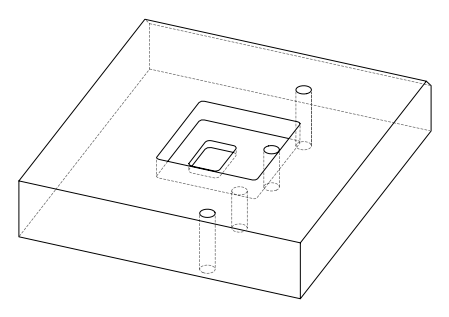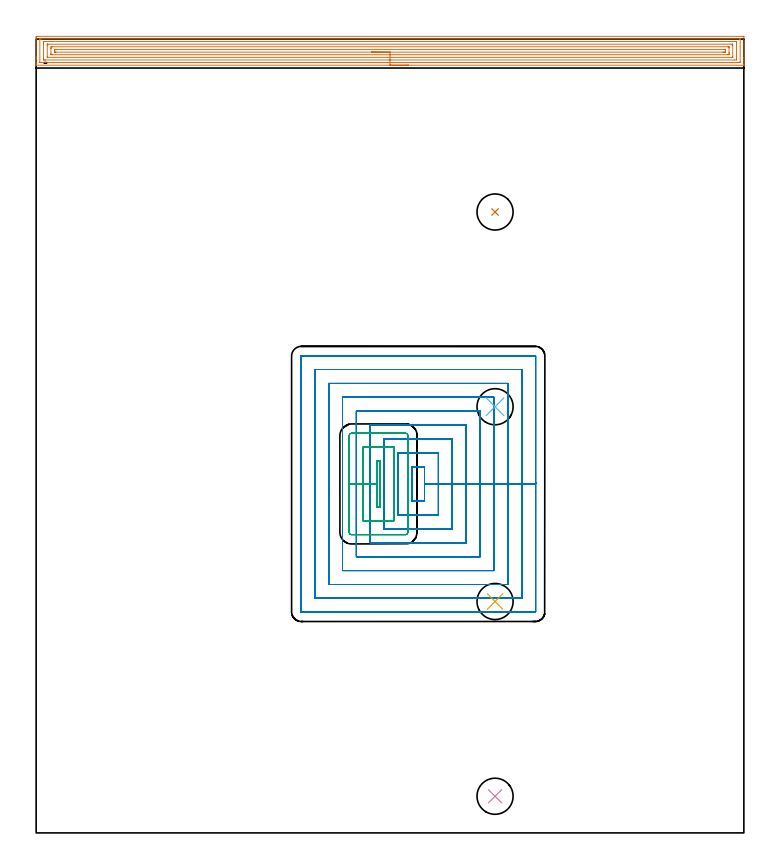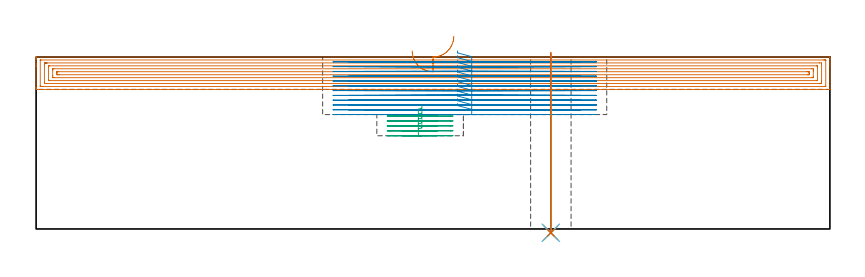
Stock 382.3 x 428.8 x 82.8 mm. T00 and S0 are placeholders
(PLAN: 7 operations, 2 tool changes, 89.1 min)
(1 AREA_MILL | FG_CHAMFER_SURFACE | UGT0205_001 | 18.61 min | 46516 mm3)
(2 MILL_RECTANGULAR_POCKET | POCKET_RECTANGULAR_STRAIGHT | NXT0201_013 | Follow Part, ap 2.5, ae 75% | 65.33 min | 562547 mm3)
(3 MILL_RECTANGULAR_POCKET_1 | POCKET_RECTANGULAR_STRAIGHT_1 | NXT0201_013 | Follow Part, ap 2.5, ae 75% | 3.96 min | 27172 mm3)
(4 INDEXABLE_INSERT_DRILL_THROUGH_HOLE_FROM_SOLID | STEP1HOLE | NXT0302_010 | 0.35 min | 24746 mm3)
(5 INDEXABLE_INSERT_DRILL_THROUGH_HOLE_FROM_SOLID_1 | STEP1HOLE_1 | NXT0302_010 | 0.24 min | 16416 mm3)
(6 INDEXABLE_INSERT_DRILL_THROUGH_HOLE_FROM_SOLID_2 | STEP1HOLE_2 | NXT0302_010 | 0.24 min | 16424 mm3)
(7 INDEXABLE_INSERT_DRILL_THROUGH_HOLE_FROM_SOLID_3 | STEP1HOLE_3 | NXT0302_010 | 0.35 min | 24705 mm3)
(TOOL UGT0205_001 | Chamfer Mill 20 x 3 x 45 deg. | D20 FL50 Z2)
(TOOL NXT0201_013 | ENDMILL 10mm | D10 FL30 Z4)
(TOOL NXT0302_010 | Index. Insert Drill 19.5mm [880-D1950L25-05] | D19.5 PA176 FL98 Z2)
(OP 1 AREA_MILL)
G17 G21 G94 G90
T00 M6
G54
G17 G0 G90 X201.15 Y414.7 S1061 M3
G43 Z92.8 H0
G94 G1 X201.112 Z91.928 F250.
X200.998 Z91.063
X200.809 Z90.212
X200.547 Z89.38
X200.213 Z88.574
X199.81 Z87.8
X199.342 Z87.064
X198.81 Z86.372
X198.221 Z85.729
X197.578 Z85.14
X196.886 Z84.608
X196.15 Z84.14
X195.376 Z83.737
X194.57 Z83.403
X193.738 Z83.141
X192.887 Z82.952
X192.022 Z82.838
X191.15 Z82.8
X0.16
X0.01 Y414.702 Z82.788
X0.003 Y414.827 Z82.665
X0. Y414.959 Z82.54
Y415.311 Z82.188
Y415.937 Z81.558
Y418. Z79.497
Y418.562 Z78.933
Y419.156 Z78.339
Y429.344 Z68.153
X0.006 Y429.938 Z67.559
X0.01 Y430.293 Z67.205
X0.24 Y430.297 Z67.202
X0.606 Y430.3 Z67.2
X381.694
X382.223 Y430.295 Z67.203
X382.29 Y430.292 Z67.206
X382.3 Y430.219 Z67.278
Y418.562 Z78.933
Y417.125 Z80.372
Y415.937 Z81.558
Y414.959 Z82.541
X382.297 Y414.827 Z82.665
X382.29 Y414.702 Z82.788
X382.14 Y414.7 Z82.8
X191.15
Y416.114 Z81.386
X2.391 Y416.115 Z81.385
X2.209 Y416.116 Z81.384
X2.047 Y416.12 Z81.38
X2.014 Y416.121 Z81.379
X2.008 Y416.142 Z81.358
X2.005 Y416.169 Z81.331
X2.001 Y416.319 Z81.181
X2. Y428.571 Z68.929
X2.002 Y428.699 Z68.801
X2.006 Y428.801 Z68.699
X2.01 Y428.867 Z68.633
X2.019 Y428.879 Z68.621
X2.036 Y428.88 Z68.62
X2.391 Y428.885 Z68.615
X2.572 Y428.886 Z68.614
X3.283
X379.909 Y428.885 Z68.615
X380.091 Y428.884 Z68.616
X380.253 Y428.88 Z68.62
X380.286 Y428.879 Z68.621
X380.292 Y428.859 Z68.641
X380.295 Y428.831 Z68.669
X380.299 Y428.681 Z68.819
X380.3 Y416.429 Z81.071
X380.298 Y416.301 Z81.199
X380.295 Y416.199 Z81.301
X380.29 Y416.133 Z81.367
X380.281 Y416.121 Z81.379
X380.264 Y416.12 Z81.38
X379.909 Y416.115 Z81.385
X379.728 Y416.114 Z81.386
X379.017
X191.15
Y417.528 Z79.972
X5.068 Y417.529 Z79.971
X4.336 Y417.53 Z79.97
X4.176 Y417.532 Z79.968
X4.023 Y417.535 Z79.965
X4.01 Y417.687 Z79.813
X4.003 Y417.856 Z79.644
X4. Y418.562 Z78.938
Y418.734 Z78.766
X4.001 Y426.609 Z70.891
X4.01 Y427.313 Z70.187
X4.021 Y427.464 Z70.036
X5.068 Y427.471 Z70.029
X377.232 Y427.472 Z70.028
X377.964 Y427.47 Z70.03
X378.124 Y427.468 Z70.032
X378.277 Y427.465 Z70.035
X378.29 Y427.313 Z70.187
X378.297 Y427.144 Z70.356
X378.3 Y426.438 Z71.062
Y426.266 Z71.234
X378.299 Y418.391 Z79.109
X378.29 Y417.687 Z79.813
X378.279 Y417.535 Z79.965
X377.232 Y417.529 Z79.971
X191.15 Y417.528 Z79.972
Y418.943 Z78.557
X6.465
X6.131 Y418.945 Z78.555
X6.074 Y418.946 Z78.554
X6.021 Y418.949 Z78.551
X6.01 Y419.025 Z78.475
X6.001 Y419.398 Z78.102
X6. Y419.437 Z78.063
Y425.563 Z71.937
X6.006 Y425.981 Z71.519
X6.009 Y426.032 Z71.468
X6.013 Y426.05 Z71.45
X6.047 Y426.052 Z71.448
X6.181 Y426.055 Z71.445
X6.349 Y426.057 Z71.443
X375.835
X376.169 Y426.055 Z71.445
X376.226 Y426.054 Z71.446
X376.279 Y426.051 Z71.449
X376.29 Y425.975 Z71.525
X376.299 Y425.602 Z71.898
X376.3 Y425.563 Z71.937
Y419.437 Z78.063
X376.294 Y419.019 Z78.481
X376.291 Y418.968 Z78.532
X376.287 Y418.95 Z78.55
X376.253 Y418.948 Z78.552
X376.119 Y418.945 Z78.555
X375.951 Y418.943 Z78.557
X191.15
Y420.357 Z77.143
X8.593
X8.206 Y420.361 Z77.139
X8.022 Y420.364 Z77.136
X8.01 Y420.467 Z77.033
X8.002 Y420.936 Z76.564
X8. Y423.563 Z73.937
X8.001 Y423.813 Z73.687
X8.005 Y424.433 Z73.067
X8.013 Y424.636 Z72.864
X8.684 Y424.643 Z72.857
X373.708
X374.094 Y424.639 Z72.861
X374.278 Y424.636 Z72.864
X374.29 Y424.533 Z72.967
X374.298 Y424.064 Z73.436
X374.3 Y421.437 Z76.063
X374.299 Y421.187 Z76.313
X374.295 Y420.567 Z76.933
X374.287 Y420.364 Z77.136
X373.616 Y420.357 Z77.143
X191.15
Y421.771 Z75.729
X10.72
X10.423 Y421.772 Z75.728
X10.126 Y421.776 Z75.724
X10.043 Y421.778 Z75.722
X10.01 Y421.784 Z75.716
X10.007 Y421.814 Z75.686
X10.003 Y421.924 Z75.576
X10.001 Y422.062 Z75.438
X10. Y422.477 Z75.023
X10.001 Y422.938 Z74.562
X10.004 Y423.145 Z74.355
X10.007 Y423.196 Z74.304
X10.009 Y423.217 Z74.283
X10.029 Y423.222 Z74.278
X10.13 Y423.225 Z74.275
X10.423 Y423.228 Z74.272
X11.019 Y423.229 Z74.271
X11.316
X371.58
X371.877 Y423.228 Z74.272
X372.174 Y423.224 Z74.276
X372.257 Y423.222 Z74.278
X372.29 Y423.216 Z74.284
X372.293 Y423.186 Z74.314
X372.297 Y423.076 Z74.424
X372.299 Y422.938 Z74.562
X372.3 Y422.523 Z74.977
X372.299 Y422.062 Z75.438
X372.296 Y421.855 Z75.645
X372.293 Y421.804 Z75.696
X372.291 Y421.783 Z75.717
X372.271 Y421.778 Z75.722
X372.17 Y421.775 Z75.725
X371.877 Y421.772 Z75.728
X371.282 Y421.771 Z75.729
X370.984
X191.15
X190.278 Z75.767
X189.414 Z75.881
X188.562 Z76.07
X187.73 Z76.332
X186.924 Z76.666
X186.15 Z77.069
X185.414 Z77.537
X184.722 Z78.068
X184.079 Z78.658
X183.49 Z79.301
X182.959 Z79.993
X182.49 Z80.729
X182.087 Z81.503
X181.753 Z82.309
X181.491 Z83.141
X181.302 Z83.992
X181.188 Z84.857
X181.15 Z85.729
G0 Z92.8
M5
M2
(OP 2 MILL_RECTANGULAR_POCKET)
G17 G21 G94 G90
T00 M6
G54
G17 G0 G90 X203. Y182.911 S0 M3
G43 Z92.8 H0
Z85.8
G94 G1 Y179.2 Z84.806 F250.
X209.8 Z82.984
Y188.5 Z80.492
Y197.8 F500.
X203.
Y179.2
X209.8
Y188.5
X217.3
Y205.3
X195.5
Y171.7
X217.3
Y188.5
X224.8
Y212.8
X188.
Y164.2
X224.8
Y188.5
X232.3
Y220.3
X180.5
Y156.7
X232.3
Y188.5
X239.8
Y227.8
X173.
Y149.2
X239.8
Y188.5
X247.3
Y235.3
X165.5
Y141.7
X247.3
Y188.5
X254.8
Y242.8
X158.
Y134.2
X254.8
Y188.5
X262.3
Y250.3
X150.5
Y126.7
X262.3
Y188.5
X269.8
Y257.6
G3 X269.6 Y257.8 R0.2
G1 X143.2
G3 X143. Y257.6 R0.2
G1 Y119.4
G3 X143.2 Y119.2 R0.2
G1 X269.6
G3 X269.8 Y119.4 R0.2
G1 Y188.5
Y189.5
G0 X203. Y182.911 Z83.492
G1 Y179.2 Z82.497 F250.
X209.8 Z80.675
Y188.5 Z78.183
Y197.8 F500.
X203.
Y179.2
X209.8
Y188.5
X217.3
Y205.3
X195.5
Y171.7
X217.3
Y188.5
X224.8
Y212.8
X188.
Y164.2
X224.8
Y188.5
X232.3
Y220.3
X180.5
Y156.7
X232.3
Y188.5
X239.8
Y227.8
X173.
Y149.2
X239.8
Y188.5
X247.3
Y235.3
X165.5
Y141.7
X247.3
Y188.5
X254.8
Y242.8
X158.
Y134.2
X254.8
Y188.5
X262.3
Y250.3
X150.5
Y126.7
X262.3
Y188.5
X269.8
Y257.6
G3 X269.6 Y257.8 R0.2
G1 X143.2
G3 X143. Y257.6 R0.2
G1 Y119.4
G3 X143.2 Y119.2 R0.2
G1 X269.6
G3 X269.8 Y119.4 R0.2
G1 Y188.5
Y189.5
G0 X203. Y182.911 Z81.183
G1 Y179.2 Z80.189 F250.
X209.8 Z78.367
Y188.5 Z75.875
Y197.8 F500.
X203.
Y179.2
X209.8
Y188.5
X217.3
Y205.3
X195.5
Y171.7
X217.3
Y188.5
X224.8
Y212.8
X188.
Y164.2
X224.8
Y188.5
X232.3
Y220.3
X180.5
Y156.7
X232.3
Y188.5
X239.8
Y227.8
X173.
Y149.2
X239.8
Y188.5
X247.3
Y235.3
X165.5
Y141.7
X247.3
Y188.5
X254.8
Y242.8
X158.
Y134.2
X254.8
Y188.5
X262.3
Y250.3
X150.5
Y126.7
X262.3
Y188.5
X269.8
Y257.6
G3 X269.6 Y257.8 R0.2
G1 X143.2
G3 X143. Y257.6 R0.2
G1 Y119.4
G3 X143.2 Y119.2 R0.2
G1 X269.6
G3 X269.8 Y119.4 R0.2
G1 Y188.5
Y189.5
G0 X203. Y182.911 Z78.875
G1 Y179.2 Z77.881 F250.
X209.8 Z76.059
Y188.5 Z73.567
Y197.8 F500.
X203.
Y179.2
X209.8
Y188.5
X217.3
Y205.3
X195.5
Y171.7
X217.3
Y188.5
X224.8
Y212.8
X188.
Y164.2
X224.8
Y188.5
X232.3
Y220.3
X180.5
Y156.7
X232.3
Y188.5
X239.8
Y227.8
X173.
Y149.2
X239.8
Y188.5
X247.3
Y235.3
X165.5
Y141.7
X247.3
Y188.5
X254.8
Y242.8
X158.
Y134.2
X254.8
Y188.5
X262.3
Y250.3
X150.5
Y126.7
X262.3
Y188.5
X269.8
Y257.6
G3 X269.6 Y257.8 R0.2
G1 X143.2
G3 X143. Y257.6 R0.2
G1 Y119.4
G3 X143.2 Y119.2 R0.2
G1 X269.6
G3 X269.8 Y119.4 R0.2
G1 Y188.5
Y189.5
G0 X203. Y182.911 Z76.567
G1 Y179.2 Z75.572 F250.
X209.8 Z73.75
Y188.5 Z71.258
Y197.8 F500.
X203.
Y179.2
X209.8
Y188.5
X217.3
Y205.3
X195.5
Y171.7
X217.3
Y188.5
X224.8
Y212.8
X188.
Y164.2
X224.8
Y188.5
X232.3
Y220.3
X180.5
Y156.7
X232.3
Y188.5
X239.8
Y227.8
X173.
Y149.2
X239.8
Y188.5
X247.3
Y235.3
X165.5
Y141.7
X247.3
Y188.5
X254.8
Y242.8
X158.
Y134.2
X254.8
Y188.5
X262.3
Y250.3
X150.5
Y126.7
X262.3
Y188.5
X269.8
Y257.6
G3 X269.6 Y257.8 R0.2
G1 X143.2
G3 X143. Y257.6 R0.2
G1 Y119.4
G3 X143.2 Y119.2 R0.2
G1 X269.6
G3 X269.8 Y119.4 R0.2
G1 Y188.5
Y189.5
G0 X203. Y182.911 Z74.258
G1 Y179.2 Z73.264 F250.
X209.8 Z71.442
Y188.5 Z68.95
Y197.8 F500.
X203.
Y179.2
X209.8
Y188.5
X217.3
Y205.3
X195.5
Y171.7
X217.3
Y188.5
X224.8
Y212.8
X188.
Y164.2
X224.8
Y188.5
X232.3
Y220.3
X180.5
Y156.7
X232.3
Y188.5
X239.8
Y227.8
X173.
Y149.2
X239.8
Y188.5
X247.3
Y235.3
X165.5
Y141.7
X247.3
Y188.5
X254.8
Y242.8
X158.
Y134.2
X254.8
Y188.5
X262.3
Y250.3
X150.5
Y126.7
X262.3
Y188.5
X269.8
Y257.6
G3 X269.6 Y257.8 R0.2
G1 X143.2
G3 X143. Y257.6 R0.2
G1 Y119.4
G3 X143.2 Y119.2 R0.2
G1 X269.6
G3 X269.8 Y119.4 R0.2
G1 Y188.5
Y189.5
G0 X203. Y182.911 Z71.95
G1 Y179.2 Z70.956 F250.
X209.8 Z69.134
Y188.5 Z66.642
Y197.8 F500.
X203.
Y179.2
X209.8
Y188.5
X217.3
Y205.3
X195.5
Y171.7
X217.3
Y188.5
X224.8
Y212.8
X188.
Y164.2
X224.8
Y188.5
X232.3
Y220.3
X180.5
Y156.7
X232.3
Y188.5
X239.8
Y227.8
X173.
Y149.2
X239.8
Y188.5
X247.3
Y235.3
X165.5
Y141.7
X247.3
Y188.5
X254.8
Y242.8
X158.
Y134.2
X254.8
Y188.5
X262.3
Y250.3
X150.5
Y126.7
X262.3
Y188.5
X269.8
Y257.6
G3 X269.6 Y257.8 R0.2
G1 X143.2
G3 X143. Y257.6 R0.2
G1 Y119.4
G3 X143.2 Y119.2 R0.2
G1 X269.6
G3 X269.8 Y119.4 R0.2
G1 Y188.5
Y189.5
G0 X203. Y182.911 Z69.642
G1 Y179.2 Z68.647 F250.
X209.8 Z66.825
Y188.5 Z64.333
Y197.8 F500.
X203.
Y179.2
X209.8
Y188.5
X217.3
Y205.3
X195.5
Y171.7
X217.3
Y188.5
X224.8
Y212.8
X188.
Y164.2
X224.8
Y188.5
X232.3
Y220.3
X180.5
Y156.7
X232.3
Y188.5
X239.8
Y227.8
X173.
Y149.2
X239.8
Y188.5
X247.3
Y235.3
X165.5
Y141.7
X247.3
Y188.5
X254.8
Y242.8
X158.
Y134.2
X254.8
Y188.5
X262.3
Y250.3
X150.5
Y126.7
X262.3
Y188.5
X269.8
Y257.6
G3 X269.6 Y257.8 R0.2
G1 X143.2
G3 X143. Y257.6 R0.2
G1 Y119.4
G3 X143.2 Y119.2 R0.2
G1 X269.6
G3 X269.8 Y119.4 R0.2
G1 Y188.5
Y189.5
G0 X203. Y182.911 Z67.333
G1 Y179.2 Z66.339 F250.
X209.8 Z64.517
Y188.5 Z62.025
Y197.8 F500.
X203.
Y179.2
X209.8
Y188.5
X217.3
Y205.3
X195.5
Y171.7
X217.3
Y188.5
X224.8
Y212.8
X188.
Y164.2
X224.8
Y188.5
X232.3
Y220.3
X180.5
Y156.7
X232.3
Y188.5
X239.8
Y227.8
X173.
Y149.2
X239.8
Y188.5
X247.3
Y235.3
X165.5
Y141.7
X247.3
Y188.5
X254.8
Y242.8
X158.
Y134.2
X254.8
Y188.5
X262.3
Y250.3
X150.5
Y126.7
X262.3
Y188.5
X269.8
Y257.6
G3 X269.6 Y257.8 R0.2
G1 X143.2
G3 X143. Y257.6 R0.2
G1 Y119.4
G3 X143.2 Y119.2 R0.2
G1 X269.6
G3 X269.8 Y119.4 R0.2
G1 Y188.5
Y189.5
G0 X203. Y182.911 Z65.025
G1 Y179.2 Z64.031 F250.
X209.8 Z62.209
Y188.5 Z59.717
Y197.8 F500.
X203.
Y179.2
X209.8
Y188.5
X217.3
Y205.3
X195.5
Y171.7
X217.3
Y188.5
X224.8
Y212.8
X188.
Y164.2
X224.8
Y188.5
X232.3
Y220.3
X180.5
Y156.7
X232.3
Y188.5
X239.8
Y227.8
X173.
Y149.2
X239.8
Y188.5
X247.3
Y235.3
X165.5
Y141.7
X247.3
Y188.5
X254.8
Y242.8
X158.
Y134.2
X254.8
Y188.5
X262.3
Y250.3
X150.5
Y126.7
X262.3
Y188.5
X269.8
Y257.6
G3 X269.6 Y257.8 R0.2
G1 X143.2
G3 X143. Y257.6 R0.2
G1 Y119.4
G3 X143.2 Y119.2 R0.2
G1 X269.6
G3 X269.8 Y119.4 R0.2
G1 Y188.5
Y189.5
G0 X203. Y182.911 Z62.717
G1 Y179.2 Z61.722 F250.
X209.8 Z59.9
Y188.5 Z57.408
Y197.8 F500.
X203.
Y179.2
X209.8
Y188.5
X217.3
Y205.3
X195.5
Y171.7
X217.3
Y188.5
X224.8
Y212.8
X188.
Y164.2
X224.8
Y188.5
X232.3
Y220.3
X180.5
Y156.7
X232.3
Y188.5
X239.8
Y227.8
X173.
Y149.2
X239.8
Y188.5
X247.3
Y235.3
X165.5
Y141.7
X247.3
Y188.5
X254.8
Y242.8
X158.
Y134.2
X254.8
Y188.5
X262.3
Y250.3
X150.5
Y126.7
X262.3
Y188.5
X269.8
Y257.6
G3 X269.6 Y257.8 R0.2
G1 X143.2
G3 X143. Y257.6 R0.2
G1 Y119.4
G3 X143.2 Y119.2 R0.2
G1 X269.6
G3 X269.8 Y119.4 R0.2
G1 Y188.5
Y189.5
G0 X203. Y182.911 Z60.408
G1 Y179.2 Z59.414 F250.
X209.8 Z57.592
Y188.5 Z55.1
Y197.8 F500.
X203.
Y179.2
X209.8
Y188.5
X217.3
Y205.3
X195.5
Y171.7
X217.3
Y188.5
X224.8
Y212.8
X188.
Y164.2
X224.8
Y188.5
X232.3
Y220.3
X180.5
Y156.7
X232.3
Y188.5
X239.8
Y227.8
X173.
Y149.2
X239.8
Y188.5
X247.3
Y235.3
X165.5
Y141.7
X247.3
Y188.5
X254.8
Y242.8
X158.
Y134.2
X254.8
Y188.5
X262.3
Y250.3
X150.5
Y126.7
X262.3
Y188.5
X269.8
Y257.6
G3 X269.6 Y257.8 R0.2
G1 X143.2
G3 X143. Y257.6 R0.2
G1 Y119.4
G3 X143.2 Y119.2 R0.2
G1 X269.6
G3 X269.8 Y119.4 R0.2
G1 Y188.5
Y189.5
G0 Z92.8
M5
M2
(OP 3 MILL_RECTANGULAR_POCKET_1)
G17 G21 G94 G90
T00 M6
G54
G17 G0 G90 X185.8 Y194.964 S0 M3
G43 Z92.8 H0
Z59.744
G94 G1 Y200.9 Z58.153 F250.
X184.1 Z57.698
Y188.5 Z54.375
Y176.1 F500.
X185.8
Y200.9
X184.1
Y188.5
X176.6
Y168.6
X193.3
Y208.4
X176.6
Y188.5
X169.1
Y162.4
G3 X170.4 Y161.1 R1.3
G1 X199.5
G3 X200.8 Y162.4 R1.3
G1 Y214.6
G3 X199.5 Y215.9 R1.3
G1 X170.4
G3 X169.1 Y214.6 R1.3
G1 Y188.5
Y187.5
G0 X185.8 Y194.964 Z57.375
G1 Y200.9 Z55.784 F250.
X184.1 Z55.329
Y188.5 Z52.006
Y176.1 F500.
X185.8
Y200.9
X184.1
Y188.5
X176.6
Y168.6
X193.3
Y208.4
X176.6
Y188.5
X169.1
Y162.4
G3 X170.4 Y161.1 R1.3
G1 X199.5
G3 X200.8 Y162.4 R1.3
G1 Y214.6
G3 X199.5 Y215.9 R1.3
G1 X170.4
G3 X169.1 Y214.6 R1.3
G1 Y188.5
Y187.5
G0 X185.8 Y194.964 Z55.006
G1 Y200.9 Z53.416 F250.
X184.1 Z52.96
Y188.5 Z49.637
Y176.1 F500.
X185.8
Y200.9
X184.1
Y188.5
X176.6
Y168.6
X193.3
Y208.4
X176.6
Y188.5
X169.1
Y162.4
G3 X170.4 Y161.1 R1.3
G1 X199.5
G3 X200.8 Y162.4 R1.3
G1 Y214.6
G3 X199.5 Y215.9 R1.3
G1 X170.4
G3 X169.1 Y214.6 R1.3
G1 Y188.5
Y187.5
G0 X185.8 Y194.964 Z52.637
G1 Y200.9 Z51.047 F250.
X184.1 Z50.591
Y188.5 Z47.269
Y176.1 F500.
X185.8
Y200.9
X184.1
Y188.5
X176.6
Y168.6
X193.3
Y208.4
X176.6
Y188.5
X169.1
Y162.4
G3 X170.4 Y161.1 R1.3
G1 X199.5
G3 X200.8 Y162.4 R1.3
G1 Y214.6
G3 X199.5 Y215.9 R1.3
G1 X170.4
G3 X169.1 Y214.6 R1.3
G1 Y188.5
Y187.5
G0 X185.8 Y194.964 Z50.269
G1 Y200.9 Z48.678 F250.
X184.1 Z48.223
Y188.5 Z44.9
Y176.1 F500.
X185.8
Y200.9
X184.1
Y188.5
X176.6
Y168.6
X193.3
Y208.4
X176.6
Y188.5
X169.1
Y162.4
G3 X170.4 Y161.1 R1.3
G1 X199.5
G3 X200.8 Y162.4 R1.3
G1 Y214.6
G3 X199.5 Y215.9 R1.3
G1 X170.4
G3 X169.1 Y214.6 R1.3
G1 Y188.5
Y187.5
G0 Z92.8
M5
M2
(OP 4 INDEXABLE_INSERT_DRILL_THROUGH_HOLE_FROM_SOLID)
G17 G21 G94 G90
T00 M6
G54
G17 G0 G90 X247.9 Y19.8 S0 M3
G43 Z92.8 H1
G94 G81 G98 Z-1.84 F250. R84.8
G80
M5
M2
(OP 5 INDEXABLE_INSERT_DRILL_THROUGH_HOLE_FROM_SOLID_1)
G17 G21 G94 G90
T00 M6
G54
G17 G0 G90 X247.9 Y125. S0 M3
G43 Z92.8 H1
G94 G81 G98 Z-1.84 F250. R57.1
G80
M5
M2
(OP 6 INDEXABLE_INSERT_DRILL_THROUGH_HOLE_FROM_SOLID_2)
G17 G21 G94 G90
T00 M6
G54
G17 G0 G90 X247.9 Y230.2 S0 M3
G43 Z92.8 H1
G94 G81 G98 Z-1.84 F250. R57.1
G80
M5
M2
(OP 7 INDEXABLE_INSERT_DRILL_THROUGH_HOLE_FROM_SOLID_3)
G17 G21 G94 G90
T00 M6
G54
G17 G0 G90 X247.9 Y335.4 S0 M3
G43 Z92.8 H1
G94 G81 G98 Z-1.84 F250. R84.8
G80
M5
M2
